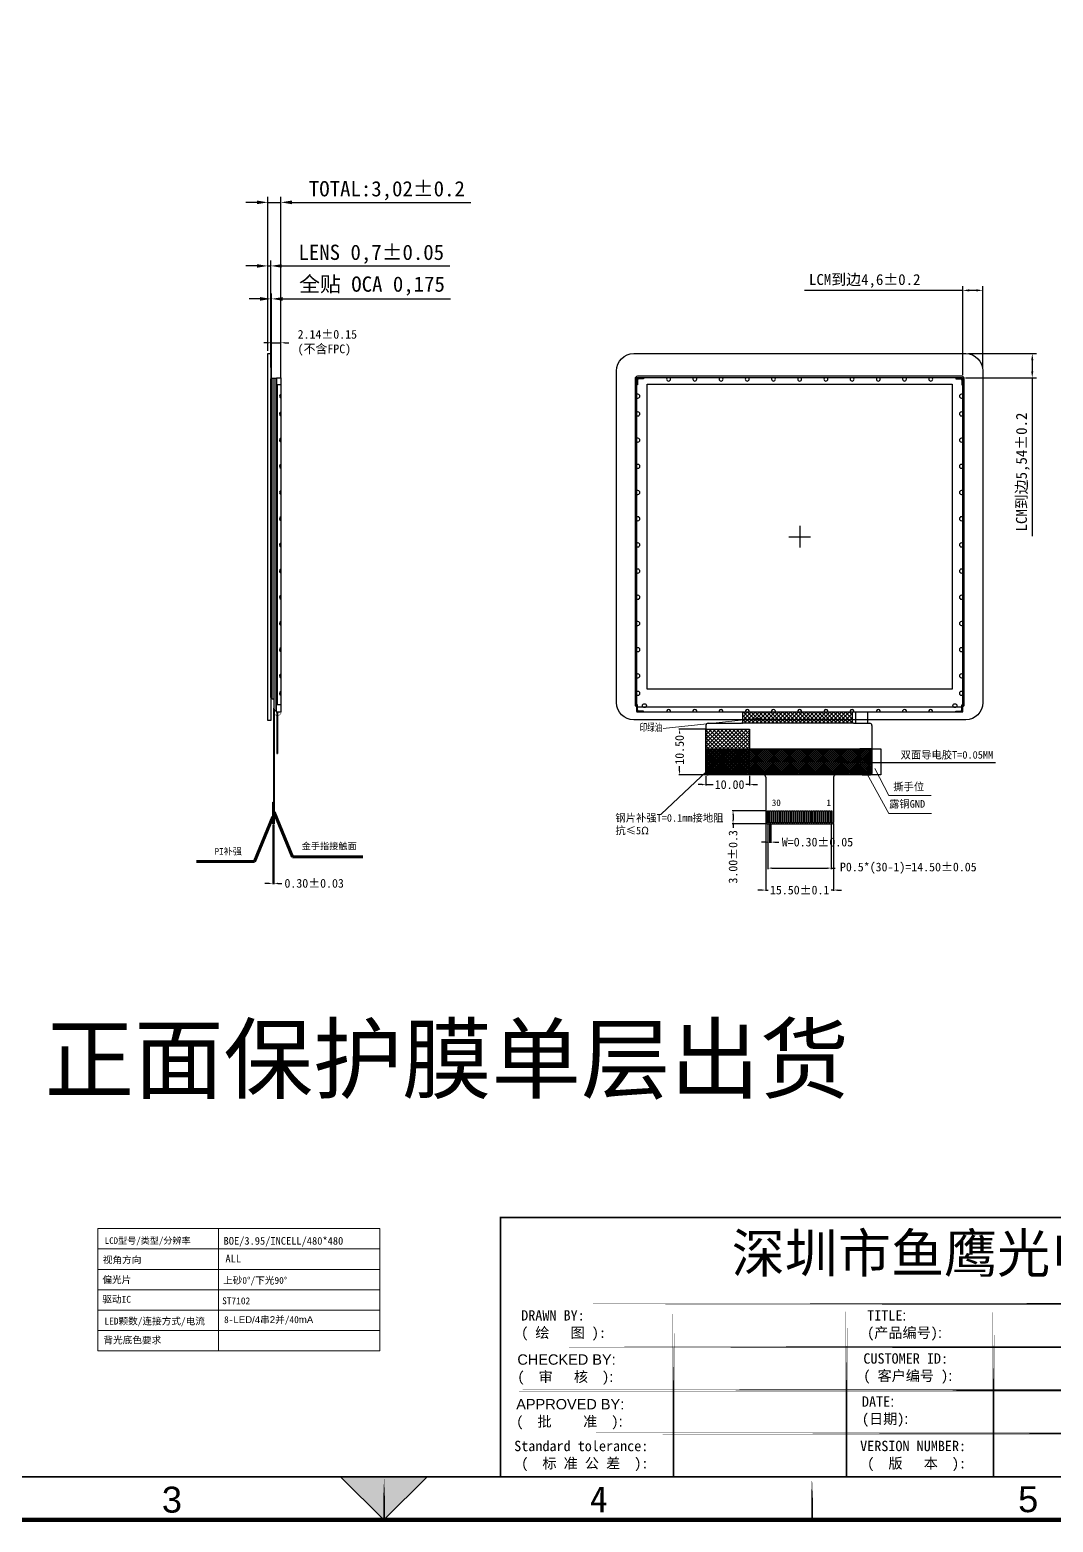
# Model space of a CAD drawing. Header units: millimetres. Extents: x 901 to 2027, y 451 to 1010.
# Drawn here: x 1651.5 to 1885.7, y 451.2 to 793 of the extents above; entities that cross this region are included whole.
import ezdxf
from ezdxf.enums import TextEntityAlignment as Align

# ---------------------------------------------------------------- set-up
doc = ezdxf.new("R2010")
doc.units = ezdxf.units.MM
doc.layers.get('Defpoints').update_dxf_attribs({"lineweight": 18})
for name, color, linetype in [('dim', 3, 'Continuous'), ('DIM（标注）', 3, 'Continuous'), ('FPC', 5, 'Continuous'), ('LENS', 3, 'Continuous'), ('OCA', 6, 'Continuous'), ('sensor外形', 7, 'Continuous'), ('图框及文字', 7, 'Continuous'), ('鑫视界图框', 3, 'Continuous')]:
    doc.layers.add(name, color=color, linetype=linetype)
doc.styles.add('Arial', font='arial.ttf', dxfattribs={"height": 3})
doc.styles.get("Standard").update_dxf_attribs({"font": 'txt', "bigfont": 'gbcbig.shx'})
doc.styles.add('宋', font='', dxfattribs={"height": 2})
doc.styles.add('宋体', font='')
doc.styles.add('样式 2', font='times.ttf')
doc.styles.add('样式 4', font='')
doc.styles.add('黑体', font='simhei.ttf')
doc.styles.get('宋').set_extended_font_data('SimSun')
doc.styles.get('宋体').set_extended_font_data('宋体')
doc.styles.get('样式 4').set_extended_font_data('SimSun')
doc.dimstyles.new('HJ', dxfattribs={"dimtxt": 3.5, "dimasz": 2.5, "dimexe": 1.25, "dimexo": 0.625, "dimtad": 1, "dimtxsty": '黑体', "dimcen": 2.5, "dimclrd": 4, "dimclre": 4, "dimclrt": 4, "dimadec": 0, "dimazin": 0, "dimtfac": 1, "dimtmove": 0, "dimatfit": 3, "dimfxl": 1, "dimarcsym": 0})
doc.dimstyles.new('ISO-25$0', dxfattribs={"dimtxt": 3.5, "dimasz": 0.9, "dimexe": 0.2, "dimexo": 0.2, "dimgap": 0.4, "dimtad": 0, "dimzin": 0, "dimdsep": 46, "dimtxsty": '样式 2', "dimcen": 2.5, "dimclrd": 3, "dimclre": 3, "dimclrt": 7, "dimadec": 0, "dimazin": 0, "dimtp": 1.2, "dimtm": 1.2, "dimtfac": 1, "dimtmove": 0, "dimatfit": 3, "dimfxl": 1, "dimtolj": 1, "dimarcsym": 0})
doc.dimstyles.new('ISO-25$7', dxfattribs={"dimscale": 0.5, "dimtxt": 2.5, "dimasz": 2, "dimexe": 0.65, "dimexo": 0, "dimtad": 0, "dimdec": 3, "dimdsep": 46, "dimtxsty": 'Standard', "dimcen": 1.6, "dimclre": 73, "dimazin": 0, "dimtfac": 1, "dimtdec": 3, "dimtofl": 0, "dimtmove": 0, "dimatfit": 0, "dimfxl": 1, "dimtolj": 1, "dimlwd": 9, "dimlwe": 9, "dimarcsym": 0})
doc.dimstyles.new('XSJ', dxfattribs={"dimtxt": 1.5, "dimasz": 1.5, "dimexe": 1, "dimexo": 0.625, "dimgap": 0.5, "dimtad": 1, "dimtxsty": '黑体', "dimcen": 1.5, "dimclrd": 4, "dimclre": 4, "dimclrt": 4, "dimadec": 0, "dimazin": 0, "dimtfac": 1, "dimtmove": 0, "dimatfit": 3, "dimfxl": 1, "dimarcsym": 0})

# ---------------------------------------------------------------- blocks, each defined once
blk = doc.blocks.new('*D21')
at = {"layer": 'Defpoints', "color": 0}
for p in [(1708.97, 721.34), (1706.83, 713.01), (1708.97, 713.01)]:
    blk.add_point(p, dxfattribs=at)
at = {"layer": 'dim', "color": 3, "lineweight": -2}
for p, q in [((1705.93, 721.34), (1705.03, 721.34)), ((1706.83, 713.21), (1706.83, 721.54)), ((1706.83, 721.34), (1708.97, 721.34)), ((1708.97, 713.21), (1708.97, 721.54)), ((1709.87, 721.34), (1710.8, 721.34))]:
    blk.add_line(p, q, dxfattribs=at)
at = {"layer": 'dim', "color": 3}
for points in [[(1705.93, 721.49), (1705.93, 721.19), (1706.83, 721.34)], [(1709.87, 721.49), (1709.87, 721.19), (1708.97, 721.34)]]:
    blk.add_solid(points, dxfattribs=at)
at = {"layer": 'dim', "color": 7, "insert": (1718.91, 721.34), "char_height": 2, "attachment_point": 5, "style": '宋'}
blk.add_mtext('\\A1; 2.14%%P0.15\\P{\\fSimSun|b0|i0|c134|p2;(不含}FPC)', dxfattribs=at)
blk = doc.blocks.new('*D22')
at = {"layer": 'Defpoints', "color": 0}
for p in [(1707.08, 611.15), (1707.38, 611.15), (1707.38, 597.51)]:
    blk.add_point(p, dxfattribs=at)
at = {"layer": 'dim', "color": 3, "lineweight": -2}
for p, q in [((1707.08, 610.95), (1707.08, 597.31)), ((1707.38, 610.95), (1707.38, 597.31)), ((1706.18, 597.51), (1705.28, 597.51)), ((1707.08, 597.51), (1707.38, 597.51)), ((1708.28, 597.51), (1709.18, 597.51))]:
    blk.add_line(p, q, dxfattribs=at)
at = {"layer": 'dim', "color": 3}
for points in [[(1706.18, 597.66), (1706.18, 597.36), (1707.08, 597.51)], [(1708.28, 597.66), (1708.28, 597.36), (1707.38, 597.51)]]:
    blk.add_solid(points, dxfattribs=at)
at = {"layer": 'dim', "color": 7, "insert": (1716.58, 597.51), "char_height": 2, "attachment_point": 5, "style": '宋'}
blk.add_mtext('\\A1;0.30%%P0.03', dxfattribs=at)
blk = doc.blocks.new('A$C51943746')
for p, q in [((1.76, 76.84), (0.16, 76.84)), ((0.16, 76.84), (0.16, 75.24)), ((0.36, 75.24), (0.16, 75.24)), ((0.16, 75.24), (0.16, 1.9)), ((0.36, 76.34), (0.36, 75.24)), ((1.76, 76.64), (0.66, 76.64)), ((73.22, 76.84), (1.76, 76.84)), ((1.76, 76.84), (1.76, 76.64)), ((73.22, 76.84), (74.82, 76.84)), ((73.22, 76.84), (73.22, 76.64)), ((73.22, 76.64), (74.32, 76.64)), ((74.62, 76.34), (74.62, 75.24)), ((74.62, 75.24), (74.82, 75.24)), ((74.82, 76.84), (74.82, 75.24)), ((74.82, 75.24), (74.82, 1.9)), ((0.36, 1.9), (0.16, 1.9)), ((0.36, 0.8), (0.36, 1.9)), ((1.76, 0.5), (0.66, 0.5)), ((1.76, 0.3), (1.76, 0.5)), ((1.76, 0.3), (73.22, 0.3)), ((73.22, 0.5), (74.32, 0.5)), ((73.22, 0.3), (73.22, 0.5)), ((73.22, 0.3), (74.82, 0.3)), ((74.62, 1.9), (74.82, 1.9)), ((74.62, 0.8), (74.62, 1.9)), ((74.82, 0.3), (74.82, 1.9))]:
    blk.add_line(p, q)
blk.add_lwpolyline([(74.62, 0.3, 0.414214), (74.82, 0.5), (74.82, 76.64, 0.414214), (74.62, 76.84), (0.36, 76.84, 0.414214), (0.16, 76.64), (0.16, 0.5, 0.414214), (0.36, 0.3)], format="xyb", close=True)
for centre in [(1.96, 1.75), (73.02, 1.75)]:
    blk.add_circle(centre, 0.45)
for centre, radius, start, end in [((0.66, 76.34), 0.3, 90, 180), ((7.49, 76.55), 0.45, 139.876, 40.124), ((13.49, 76.55), 0.45, 139.876, 40.124), ((19.49, 76.55), 0.45, 139.876, 40.124), ((25.49, 76.55), 0.45, 139.876, 40.124), ((31.49, 76.55), 0.45, 139.876, 40.124), ((37.49, 76.55), 0.45, 139.876, 40.124), ((43.49, 76.55), 0.45, 139.876, 40.124), ((49.49, 76.55), 0.45, 139.876, 40.124), ((55.49, 76.55), 0.45, 139.876, 40.124), ((61.49, 76.55), 0.45, 139.876, 40.124), ((67.49, 76.55), 0.45, 139.876, 40.124), ((74.32, 76.34), 0.3, 0, 90), ((0.45, 72.64), 0.45, 229.876, 130.124), ((74.53, 72.64), 0.45, 49.876, 310.124), ((0.45, 68.57), 0.45, 229.876, 130.124), ((74.53, 68.57), 0.45, 49.876, 310.124), ((0.45, 62.57), 0.45, 229.876, 130.124), ((74.53, 62.57), 0.45, 49.876, 310.124), ((0.45, 56.57), 0.45, 229.876, 130.124), ((74.53, 56.57), 0.45, 49.876, 310.124), ((0.45, 50.57), 0.45, 229.876, 130.124), ((74.53, 50.57), 0.45, 49.876, 310.124), ((0.45, 44.57), 0.45, 229.876, 130.124), ((74.53, 44.57), 0.45, 49.876, 310.124), ((0.45, 38.57), 0.45, 229.876, 130.124), ((74.53, 38.57), 0.45, 49.876, 310.124), ((0.45, 32.57), 0.45, 229.876, 130.124), ((74.53, 32.57), 0.45, 49.876, 310.124), ((0.45, 26.57), 0.45, 229.876, 130.124), ((74.53, 26.57), 0.45, 49.876, 310.124), ((0.45, 20.57), 0.45, 229.876, 130.124), ((74.53, 20.57), 0.45, 49.876, 310.124), ((0.45, 14.57), 0.45, 229.876, 130.124), ((74.53, 14.57), 0.45, 49.876, 310.124), ((0.45, 8.57), 0.45, 229.876, 130.124), ((74.53, 8.57), 0.45, 49.876, 310.124), ((0.45, 4.57), 0.45, 229.876, 130.124), ((74.53, 4.57), 0.45, 49.876, 310.124), ((0.66, 0.8), 0.3, 180, 270), ((7.49, 0.45), 0.45, 340.5288, 199.4712), ((13.49, 0.45), 0.45, 340.5288, 199.4712), ((19.49, 0.45), 0.45, 340.5288, 199.4712), ((25.49, 0.45), 0.45, 340.5288, 199.4712), ((31.49, 0.45), 0.45, 340.5288, 199.4712), ((37.49, 0.45), 0.45, 340.5288, 199.4712), ((43.49, 0.45), 0.45, 340.5288, 199.4712), ((49.49, 0.45), 0.45, 340.5288, 199.4712), ((55.49, 0.45), 0.45, 340.5288, 199.4712), ((61.49, 0.45), 0.45, 340.5288, 199.4712), ((67.49, 0.45), 0.45, 340.5288, 199.4712), ((74.32, 0.8), 0.3, 270, 0)]:
    blk.add_arc(centre, radius, start, end)
blk = doc.blocks.new('A$C11BD6558')
at = {"color": 0}
for p, q in [((-42.39, 0), (-41.35, 0)), ((-42.39, 0), (-42.39, -73.83)), ((-41.35, 0), (-41.35, -1.6)), ((-42.39, -73.83), (-42.47, -74.63)), ((-42.47, -74.63), (-42.47, -76.54)), ((-41.35, -74.94), (-41.35, -76.54)), ((-42.47, -76.54), (-41.35, -76.54))]:
    blk.add_line(p, q, dxfattribs=at)
at = {"color": 152}
for p, q in [((-42.24, -1.6), (-42.24, -74.94)), ((-41.35, -1.6), (-42.24, -1.6)), ((-41.35, -1.6), (-41.35, -74.94)), ((-41.35, -74.94), (-42.24, -74.94))]:
    blk.add_line(p, q, dxfattribs=at)
at = {"color": 32}
for p, q in [((-42.27, -76.54), (-42.27, -86.05)), ((-42.15, -76.54), (-42.15, -86.05)), ((-42.27, -86.05), (-42.15, -86.05))]:
    blk.add_line(p, q, dxfattribs=at)
at = {"color": 0}
for centre in [(-41.21, -4.2), (-41.21, -8.27), (-41.21, -14.27), (-41.21, -20.27), (-41.21, -26.27), (-41.21, -32.27), (-41.21, -38.27), (-41.21, -44.27), (-41.21, -50.27), (-41.21, -56.27), (-41.21, -62.27), (-41.21, -68.27), (-41.21, -72.27)]:
    blk.add_arc(centre, 0.45, 108.1262, 251.8738, dxfattribs=at)
at = {"layer": 'DIM（标注）', "color": 4}
blk.add_line((-42.39, -0.25), (-42.39, -72.88), dxfattribs=at)
blk = doc.blocks.new('*D45')
at = {"color": 4, "lineweight": -2}
for p, q in [((1703.46, 738.94), (1700.96, 738.94)), ((1705.96, 719.47), (1705.96, 740.19)), ((1705.96, 738.94), (1706.66, 738.94)), ((1706.66, 719.47), (1706.66, 740.19)), ((1709.16, 738.94), (1747.63, 738.94))]:
    blk.add_line(p, q, dxfattribs=at)
at = {"color": 4}
for points in [[(1703.46, 739.35), (1703.46, 738.52), (1705.96, 738.94)], [(1709.16, 739.35), (1709.16, 738.52), (1706.66, 738.94)]]:
    blk.add_solid(points, dxfattribs=at)
at = {"layer": 'Defpoints', "color": 0}
for p in [(1705.96, 738.94), (1705.96, 718.85), (1706.66, 718.85)]:
    blk.add_point(p, dxfattribs=at)
at = {"color": 4, "insert": (1729.65, 741.61), "char_height": 3.5, "attachment_point": 5, "style": '黑体'}
blk.add_mtext('LENS 0,7%%P0.05', dxfattribs=at)
blk = doc.blocks.new('*D46')
at = {"color": 4, "lineweight": -2}
for p, q in [((1706.66, 715.65), (1706.66, 732.64)), ((1706.83, 713.7), (1706.83, 732.64)), ((1704.16, 731.39), (1701.66, 731.39)), ((1706.66, 731.39), (1706.83, 731.39)), ((1709.33, 731.39), (1747.81, 731.39))]:
    blk.add_line(p, q, dxfattribs=at)
at = {"color": 4}
for points in [[(1704.16, 731.81), (1704.16, 730.97), (1706.66, 731.39)], [(1709.33, 731.81), (1709.33, 730.97), (1706.83, 731.39)]]:
    blk.add_solid(points, dxfattribs=at)
at = {"layer": 'Defpoints', "color": 0}
for p in [(1706.66, 731.39), (1706.66, 715.03), (1706.83, 713.07)]:
    blk.add_point(p, dxfattribs=at)
at = {"color": 4, "insert": (1729.82, 734.33), "char_height": 3.5, "attachment_point": 5, "style": '黑体'}
blk.add_mtext('{\\fSimHei|b0|i0|c134|p49;全贴 OCA 0,175}', dxfattribs=at)
blk = doc.blocks.new('*D47')
at = {"color": 4, "lineweight": -2}
for p, q in [((1703.46, 753.5), (1700.96, 753.5)), ((1705.96, 719.47), (1705.96, 754.75)), ((1705.96, 753.5), (1708.97, 753.5)), ((1708.97, 713.93), (1708.97, 754.75)), ((1711.47, 753.5), (1752.47, 753.5))]:
    blk.add_line(p, q, dxfattribs=at)
at = {"color": 4}
for points in [[(1703.46, 753.92), (1703.46, 753.08), (1705.96, 753.5)], [(1711.47, 753.92), (1711.47, 753.08), (1708.97, 753.5)]]:
    blk.add_solid(points, dxfattribs=at)
at = {"layer": 'Defpoints', "color": 0}
for p in [(1708.97, 753.5), (1705.96, 718.85), (1708.97, 713.31)]:
    blk.add_point(p, dxfattribs=at)
at = {"color": 4, "insert": (1733.22, 756.17), "char_height": 3.5, "attachment_point": 5, "style": '黑体'}
blk.add_mtext('TOTAL:3,02%%P0.2', dxfattribs=at)
blk = doc.blocks.new('*D48')
at = {"color": 4, "lineweight": -2}
for p, q in [((1865.05, 733.34), (1828.83, 733.34)), ((1865.05, 713.93), (1865.05, 734.34)), ((1868.15, 733.34), (1866.55, 733.34)), ((1869.65, 715.55), (1869.65, 734.34))]:
    blk.add_line(p, q, dxfattribs=at)
at = {"color": 4}
for points in [[(1866.55, 733.59), (1866.55, 733.09), (1865.05, 733.34)], [(1868.15, 733.59), (1868.15, 733.09), (1869.65, 733.34)]]:
    blk.add_solid(points, dxfattribs=at)
at = {"layer": 'Defpoints', "color": 0}
for p in [(1865.05, 733.34), (1869.65, 714.92), (1865.05, 713.31)]:
    blk.add_point(p, dxfattribs=at)
at = {"color": 4, "insert": (1842.62, 735.5), "char_height": 1.5, "attachment_point": 5, "style": '黑体'}
blk.add_mtext('{\\fSimHei|b0|i0|c134|p49;\\H1.667x;LCM到边4,6%%P0.2}', dxfattribs=at)
blk = doc.blocks.new('*D49')
at = {"color": 4, "lineweight": -2}
for p, q in [((1866.35, 718.85), (1881.97, 718.85)), ((1880.97, 717.35), (1880.97, 714.81)), ((1865.68, 713.31), (1881.97, 713.31)), ((1880.97, 713.31), (1880.97, 677.03))]:
    blk.add_line(p, q, dxfattribs=at)
at = {"color": 4}
for points in [[(1880.72, 717.35), (1881.22, 717.35), (1880.97, 718.85)], [(1880.72, 714.81), (1881.22, 714.81), (1880.97, 713.31)]]:
    blk.add_solid(points, dxfattribs=at)
at = {"layer": 'Defpoints', "color": 0}
for p in [(1865.72, 718.85), (1865.05, 713.31), (1880.97, 713.31)]:
    blk.add_point(p, dxfattribs=at)
at = {"color": 4, "insert": (1878.81, 691.73), "char_height": 1.5, "attachment_point": 5, "rotation": 90, "style": '黑体'}
blk.add_mtext('{\\fSimHei|b0|i0|c134|p49;\\H1.667x;LCM到边5,54%%P0.2}', dxfattribs=at)
blk = doc.blocks.new('*D73')
at = {"layer": 'Defpoints', "color": 0}
for p in [(1806.55, 632.86), (1800.23, 622.36), (1806.27, 622.36)]:
    blk.add_point(p, dxfattribs=at)
at = {"layer": 'dim', "color": 3, "lineweight": -2}
for p, q in [((1806.35, 632.86), (1800.03, 632.86)), ((1800.23, 631.96), (1800.23, 631.83)), ((1806.07, 622.36), (1800.03, 622.36)), ((1800.23, 623.26), (1800.23, 624.35))]:
    blk.add_line(p, q, dxfattribs=at)
at = {"layer": 'dim', "color": 3}
for points in [[(1800.08, 631.96), (1800.38, 631.96), (1800.23, 632.86)], [(1800.08, 623.26), (1800.38, 623.26), (1800.23, 622.36)]]:
    blk.add_solid(points, dxfattribs=at)
at = {"layer": 'dim', "color": 7, "insert": (1800.23, 628.09), "char_height": 2, "attachment_point": 5, "rotation": 90, "style": '宋'}
blk.add_mtext('\\A1;10.50', dxfattribs=at)
blk = doc.blocks.new('*D77')
at = {"layer": 'Defpoints', "color": 0}
for p in [(1806.27, 622.36), (1816.27, 622.36), (1816.27, 620.13)]:
    blk.add_point(p, dxfattribs=at)
at = {"layer": 'dim', "color": 3, "lineweight": -2}
for p, q in [((1806.27, 622.16), (1806.27, 619.93)), ((1816.27, 622.16), (1816.27, 619.93)), ((1805.37, 620.13), (1804.47, 620.13)), ((1806.27, 620.13), (1807.94, 620.13)), ((1816.27, 620.13), (1815.42, 620.13)), ((1817.17, 620.13), (1818.07, 620.13))]:
    blk.add_line(p, q, dxfattribs=at)
at = {"layer": 'dim', "color": 3}
for points in [[(1805.37, 620.28), (1805.37, 619.98), (1806.27, 620.13)], [(1817.17, 620.28), (1817.17, 619.98), (1816.27, 620.13)]]:
    blk.add_solid(points, dxfattribs=at)
at = {"layer": 'dim', "color": 7, "insert": (1811.68, 620.13), "char_height": 2, "attachment_point": 5, "style": '宋'}
blk.add_mtext('\\A1;10.00', dxfattribs=at)
blk = doc.blocks.new('*D74')
at = {"layer": 'Defpoints', "color": 0}
for p in [(1820.82, 611.35), (1821.12, 611.35), (1821.12, 606.96)]:
    blk.add_point(p, dxfattribs=at)
at = {"layer": 'dim', "color": 3, "lineweight": -2}
for p, q in [((1820.82, 611.15), (1820.82, 606.76)), ((1821.12, 611.15), (1821.12, 606.76)), ((1819.92, 606.96), (1819.02, 606.96)), ((1820.82, 606.96), (1821.12, 606.96)), ((1822.02, 606.96), (1822.92, 606.96))]:
    blk.add_line(p, q, dxfattribs=at)
at = {"layer": 'dim', "color": 3}
for points in [[(1819.92, 607.11), (1819.92, 606.81), (1820.82, 606.96)], [(1822.02, 607.11), (1822.02, 606.81), (1821.12, 606.96)]]:
    blk.add_solid(points, dxfattribs=at)
at = {"layer": 'dim', "color": 7, "insert": (1831.8, 606.96), "char_height": 2, "attachment_point": 5, "style": '宋'}
blk.add_mtext('\\A1;W=0.30%%P0.05', dxfattribs=at)
blk = doc.blocks.new('*D75')
at = {"layer": 'Defpoints', "color": 0}
for p in [(1820.47, 611.35), (1834.97, 611.35), (1834.97, 601)]:
    blk.add_point(p, dxfattribs=at)
at = {"layer": 'dim', "color": 3, "lineweight": -2}
for p, q in [((1820.47, 611.15), (1820.47, 600.8)), ((1834.97, 611.15), (1834.97, 600.8)), ((1821.37, 601), (1834.07, 601)), ((1834.97, 601), (1835.87, 601))]:
    blk.add_line(p, q, dxfattribs=at)
at = {"layer": 'dim', "color": 3}
for points in [[(1821.37, 601.15), (1821.37, 600.85), (1820.47, 601)], [(1834.07, 601.15), (1834.07, 600.85), (1834.97, 601)]]:
    blk.add_solid(points, dxfattribs=at)
at = {"layer": 'dim', "color": 7, "insert": (1852.59, 601), "char_height": 2, "attachment_point": 5, "style": '宋'}
blk.add_mtext('\\A1;P0.5*(30-1)=14.50%%P0.05', dxfattribs=at)
blk = doc.blocks.new('*D78')
at = {"layer": 'Defpoints', "color": 0}
for p in [(1819.97, 611.45), (1835.47, 611.45), (1835.47, 595.97)]:
    blk.add_point(p, dxfattribs=at)
at = {"layer": 'dim', "color": 3, "lineweight": -2}
for p, q in [((1819.97, 611.25), (1819.97, 595.77)), ((1835.47, 611.25), (1835.47, 595.77)), ((1819.07, 595.97), (1818.17, 595.97)), ((1819.97, 595.97), (1820.48, 595.97)), ((1835.47, 595.97), (1834.96, 595.97)), ((1836.37, 595.97), (1837.27, 595.97))]:
    blk.add_line(p, q, dxfattribs=at)
at = {"layer": 'dim', "color": 3}
for points in [[(1819.07, 596.12), (1819.07, 595.82), (1819.97, 595.97)], [(1836.37, 596.12), (1836.37, 595.82), (1835.47, 595.97)]]:
    blk.add_solid(points, dxfattribs=at)
at = {"layer": 'dim', "color": 7, "insert": (1827.72, 595.97), "char_height": 2, "attachment_point": 5, "style": '宋'}
blk.add_mtext('\\A1;15.50%%P0.1', dxfattribs=at)
blk = doc.blocks.new('*D76')
at = {"layer": 'Defpoints', "color": 0}
for p in [(1820.32, 614.15), (1812.47, 611.15), (1820.27, 611.15)]:
    blk.add_point(p, dxfattribs=at)
at = {"layer": 'dim', "color": 3, "lineweight": -2}
for p, q in [((1820.12, 614.15), (1812.27, 614.15)), ((1812.47, 613.25), (1812.47, 612.05)), ((1820.07, 611.15), (1812.27, 611.15)), ((1812.47, 611.15), (1812.47, 610.25))]:
    blk.add_line(p, q, dxfattribs=at)
at = {"layer": 'dim', "color": 3}
for points in [[(1812.32, 613.25), (1812.62, 613.25), (1812.47, 614.15)], [(1812.32, 612.05), (1812.62, 612.05), (1812.47, 611.15)]]:
    blk.add_solid(points, dxfattribs=at)
at = {"layer": 'dim', "color": 7, "insert": (1812.47, 603.59), "char_height": 2, "attachment_point": 5, "rotation": 90, "style": '宋'}
blk.add_mtext('\\A1;3.00%%P0.3 ', dxfattribs=at)

msp = doc.modelspace()

# ---------------------------------------------------------------- hatches: boundary and pattern name
h = msp.add_hatch()
h.set_pattern_fill('ANSI37', color=3, scale=0.2, style=0)
h.set_pattern_definition([(45, (79.86124, 3.5972), (-0.4490128, 0.4490128), []), (135, (79.86124, 3.5972), (-0.4490128, -0.4490128), [])])
h.paths.add_polyline_path([(1839.7197, 636.7693), (1814.7236, 636.7693), (1814.7236, 634.4693, -0.41421356), (1814.4236, 634.1693), (1840.0197, 634.1693, -0.41421356), (1839.7197, 634.4693)])
h = msp.add_hatch()
h.set_pattern_fill('ANSI37', scale=0.2)
h.set_pattern_definition([(45, (-296.3488, 63.6169), (-0.4490128, 0.4490128), []), (135, (-296.3488, 63.6169), (-0.4490128, -0.4490128), [])])
h.paths.add_polyline_path([(1806.2736, 632.8643), (1806.2736, 622.3643), (1816.2736, 622.3643), (1816.2736, 632.8643)])
h = msp.add_hatch(color=2)
h.dxf.hatch_style = 1
h.paths.add_polyline_path([(1841.5236, 628.3535), (1844.2697, 628.3508), (1844.2697, 622.8643, -0.41421356), (1843.7697, 622.3643), (1841.5236, 622.3643)])
msp.add_hatch(color=3).paths.add_polyline_path([(1722.6303, 461.5885), (1732.5303, 451.6885), (1742.4303, 461.5885)])
at = {"layer": 'DIM（标注）'}
h = msp.add_hatch(dxfattribs=at)
h.set_pattern_fill('ANSI37', color=252, scale=0.1, style=0)
h.set_pattern_definition([(45, (-282.68182, 63.6169), (-0.224506403, 0.224506403), []), (135, (-282.68182, 63.6169), (-0.224506403, -0.224506403), [])])
edge = h.paths.add_edge_path()
edge.add_line((1806.2736, 628.3535), (1844.2697, 628.3535))
edge.add_line((1844.2697, 628.3535), (1844.2697, 622.8643))
edge.add_arc((1843.7697, 622.8643), 0.5, 270, 360, ccw=False)
edge.add_line((1843.7697, 622.3643), (1806.7736, 622.3643))
edge.add_arc((1806.7736, 622.8643), 0.5, 180, 270, ccw=False)
edge.add_line((1806.2736, 622.8643), (1806.2736, 628.3535))

# ---------------------------------------------------------------- linework, layer by layer
at = {"color": 0}
for p, q in [((1707.9346, 713.3092), (1708.9746, 713.3092)), ((1707.9346, 713.3092), (1707.9346, 639.4792)), ((1708.9746, 713.3092), (1708.9746, 636.7692)), ((1707.9346, 639.4792), (1707.8546, 638.6792)), ((1707.8546, 638.6792), (1707.8546, 636.7692)), ((1707.8546, 638.6792), (1707.8546, 636.7692)), ((1707.8546, 636.7692), (1708.9746, 636.7692))]:
    msp.add_line(p, q, dxfattribs=at)
for p, q in [((1863.4519, 713.3092), (1791.9919, 713.3092)), ((1865.0519, 711.7092), (1865.0519, 638.3692))]:
    msp.add_line(p, q)
at = {"color": 32}
for p, q in [((1707.2646, 637.6332), (1707.2646, 611.1492)), ((1707.2646, 637.6332), (1707.3846, 637.6332)), ((1707.3846, 637.3961), (1707.3846, 611.1492)), ((1707.0846, 611.1492), (1707.0846, 616.1492)), ((1707.0846, 616.1492), (1707.2646, 616.1492)), ((1707.3846, 611.1492), (1707.0846, 611.1492)), ((1707.2646, 611.1492), (1707.3846, 611.1492))]:
    msp.add_line(p, q, dxfattribs=at)
at = {"color": 30}
for p, q in [((1814.7236, 634.4693), (1814.7236, 636.7693)), ((1839.7197, 636.7693), (1839.7197, 634.4693)), ((1806.2736, 633.6693), (1806.2736, 622.3643)), ((1806.7736, 634.1693), (1814.4236, 634.1693)), ((1840.0197, 634.1693), (1843.7697, 634.1693)), ((1844.2697, 633.6693), (1844.2697, 622.8643)), ((1819.4697, 622.3643), (1806.2736, 622.3643)), ((1816.9696, 622.3643), (1815.2236, 622.3643)), ((1816.9696, 622.3643), (1815.2236, 622.3643)), ((1819.4696, 622.3643), (1815.2236, 622.3643)), ((1843.7697, 622.3643), (1835.9696, 622.3643)), ((1842.0236, 622.3643), (1843.7697, 622.3643)), ((1842.0236, 622.3643), (1843.7697, 622.3643)), ((1819.9696, 621.8643), (1819.9696, 611.4493)), ((1835.4696, 621.8643), (1835.4696, 611.4493)), ((1820.2696, 611.1493), (1835.1696, 611.1493))]:
    msp.add_line(p, q, dxfattribs=at)
at = {"color": 1}
for p, q in [((1840.5197, 636.7693), (1840.5197, 634.1693)), ((1843.2697, 636.7693), (1843.2697, 634.1693))]:
    msp.add_line(p, q, dxfattribs=at)
at = {"color": 3}
msp.add_line((1840.0197, 634.1693), (1814.4236, 634.1693), dxfattribs=at)
at = {"color": 2}
for p, q in [((1844.2697, 628.3535), (1841.5236, 628.3562)), ((1844.2697, 628.3535), (1841.5236, 628.3562)), ((1841.5236, 628.3535), (1841.5236, 622.3643)), ((1841.5236, 628.3535), (1841.5236, 622.3643)), ((1844.2697, 628.3508), (1844.2697, 622.8643)), ((1844.2697, 628.3508), (1844.2697, 622.8643)), ((1819.4696, 622.3643), (1815.2236, 622.3643))]:
    msp.add_line(p, q, dxfattribs=at)
at = {"color": 4, "linetype": 'Continuous', "lineweight": 0}
for p, q in [((1731.6188, 518.4319), (1667.0858, 518.4317)), ((1667.0858, 495.0804), (1667.0858, 518.4318)), ((1694.7094, 495.0804), (1694.7093, 518.4318)), ((1731.6188, 513.7615), (1667.0858, 513.7615)), ((1731.6188, 509.0912), (1667.0858, 509.0912)), ((1731.6188, 504.421), (1667.0858, 504.421)), ((1731.6188, 499.7507), (1667.0858, 499.7507)), ((1667.0858, 490.4101), (1667.0858, 490.4102)), ((1731.6188, 490.4102), (1667.0858, 490.4102))]:
    msp.add_line(p, q, dxfattribs=at)
at = {"color": 4, "lineweight": 0}
for p, q in [((1731.6188, 518.4319), (1731.6188, 490.4102)), ((1667.0858, 495.0804), (1731.6189, 495.0804)), ((1667.0858, 495.0804), (1667.0858, 490.4102)), ((1694.7094, 495.0804), (1694.7094, 490.4102))]:
    msp.add_line(p, q, dxfattribs=at)
msp.add_lwpolyline([(1864.8539, 636.7692, 0.41421356), (1865.0539, 636.9692), (1865.0539, 713.1092, 0.41421356), (1864.8539, 713.3092), (1790.5939, 713.3092, 0.41421356), (1790.3939, 713.1092), (1790.3939, 636.9692, 0.41421356), (1790.5939, 636.7692)], format="xyb", close=True)
at = {"color": 7}
msp.add_lwpolyline([(1707.3246, 637.6332, 0.1, 0.1, 0), (1707.3246, 636.7692, 0.1, 0.1, 0.94640083), (1709.0346, 636.7692, 0.1, 0.1, 0), (1709.0346, 659.7934, 0, 0, 0)], format="xyseb", dxfattribs=at)
at = {"color": 32}
msp.add_lwpolyline([(1708.0546, 636.7692), (1708.0546, 627.2555), (1708.1746, 627.2555), (1708.1746, 636.7692)], dxfattribs=at)
at = {"color": 7}
msp.add_lwpolyline([(1806.2736, 632.8643), (1816.2736, 632.8643), (1816.2736, 622.3643), (1806.2736, 622.3643)], close=True, dxfattribs=at)
at = {"color": 30}
for points in [[(1820.3196, 614.1493), (1820.6196, 614.1493), (1820.6196, 611.3493), (1820.3196, 611.3493)], [(1820.8196, 614.1493), (1821.1196, 614.1493), (1821.1196, 611.3493), (1820.8196, 611.3493)], [(1821.3196, 614.1493), (1821.6196, 614.1493), (1821.6196, 611.3493), (1821.3196, 611.3493)], [(1821.8196, 614.1493), (1822.1196, 614.1493), (1822.1196, 611.3493), (1821.8196, 611.3493)], [(1822.3196, 614.1493), (1822.6196, 614.1493), (1822.6196, 611.3493), (1822.3196, 611.3493)], [(1822.8196, 614.1493), (1823.1196, 614.1493), (1823.1196, 611.3493), (1822.8196, 611.3493)], [(1823.3196, 614.1493), (1823.6196, 614.1493), (1823.6196, 611.3493), (1823.3196, 611.3493)], [(1823.8196, 614.1493), (1824.1196, 614.1493), (1824.1196, 611.3493), (1823.8196, 611.3493)], [(1824.3196, 614.1493), (1824.6196, 614.1493), (1824.6196, 611.3493), (1824.3196, 611.3493)], [(1824.8196, 614.1493), (1825.1196, 614.1493), (1825.1196, 611.3493), (1824.8196, 611.3493)], [(1825.3196, 614.1493), (1825.6196, 614.1493), (1825.6196, 611.3493), (1825.3196, 611.3493)], [(1825.8196, 614.1493), (1826.1196, 614.1493), (1826.1196, 611.3493), (1825.8196, 611.3493)], [(1826.3196, 614.1493), (1826.6196, 614.1493), (1826.6196, 611.3493), (1826.3196, 611.3493)], [(1826.8196, 614.1493), (1827.1196, 614.1493), (1827.1196, 611.3493), (1826.8196, 611.3493)], [(1827.3196, 614.1493), (1827.6196, 614.1493), (1827.6196, 611.3493), (1827.3196, 611.3493)], [(1827.8196, 614.1493), (1828.1196, 614.1493), (1828.1196, 611.3493), (1827.8196, 611.3493)], [(1828.3196, 614.1493), (1828.6196, 614.1493), (1828.6196, 611.3493), (1828.3196, 611.3493)], [(1828.8196, 614.1493), (1829.1196, 614.1493), (1829.1196, 611.3493), (1828.8196, 611.3493)], [(1829.3196, 614.1493), (1829.6196, 614.1493), (1829.6196, 611.3493), (1829.3196, 611.3493)], [(1829.8196, 614.1493), (1830.1196, 614.1493), (1830.1196, 611.3493), (1829.8196, 611.3493)], [(1830.3196, 614.1493), (1830.6196, 614.1493), (1830.6196, 611.3493), (1830.3196, 611.3493)], [(1830.8196, 614.1493), (1831.1196, 614.1493), (1831.1196, 611.3493), (1830.8196, 611.3493)], [(1831.3196, 614.1493), (1831.6196, 614.1493), (1831.6196, 611.3493), (1831.3196, 611.3493)], [(1831.8196, 614.1493), (1832.1196, 614.1493), (1832.1196, 611.3493), (1831.8196, 611.3493)], [(1832.3196, 614.1493), (1832.6196, 614.1493), (1832.6196, 611.3493), (1832.3196, 611.3493)], [(1832.8196, 614.1493), (1833.1196, 614.1493), (1833.1196, 611.3493), (1832.8196, 611.3493)], [(1833.3196, 614.1493), (1833.6196, 614.1493), (1833.6196, 611.3493), (1833.3196, 611.3493)], [(1833.8196, 614.1493), (1834.1196, 614.1493), (1834.1196, 611.3493), (1833.8196, 611.3493)], [(1834.3196, 614.1493), (1834.6196, 614.1493), (1834.6196, 611.3493), (1834.3196, 611.3493)], [(1834.8196, 614.1493), (1835.1196, 614.1493), (1835.1196, 611.3493), (1834.8196, 611.3493)]]:
    msp.add_lwpolyline(points, close=True, dxfattribs=at)
at = {"color": 3}
msp.add_lwpolyline([(1722.6303, 461.5885), (1732.5303, 451.6885), (1742.4303, 461.5885)], close=True, dxfattribs=at)
at = {"color": 30}
for centre, radius, start, end in [((1806.7736, 633.6693), 0.5, 90, 180), ((1814.4236, 634.4693), 0.3, 270, 0), ((1840.0197, 634.4693), 0.3, 180, 270), ((1843.7697, 633.6693), 0.5, 0, 90), ((1806.7736, 622.8643), 0.5, 180, 270), ((1819.4696, 621.8643), 0.5, 0, 90), ((1835.9696, 621.8643), 0.5, 90, 180), ((1843.7697, 622.8643), 0.5, 270, 0), ((1843.7697, 622.8643), 0.5, 270, 0), ((1843.7697, 622.8643), 0.5, 270, 0), ((1820.2696, 611.4493), 0.3, 180, 270), ((1835.1696, 611.4493), 0.3, 270, 0)]:
    msp.add_arc(centre, radius, start, end, dxfattribs=at)
at = {"color": 2}
msp.add_arc((1843.7697, 622.8643), 0.5, 270, 0, dxfattribs=at)
msp.add_arc((1843.7697, 622.8643), 0.5, 270, 0, dxfattribs=at)
at = {"layer": 'dim', "color": 6}
for points in [[(1706.9846, 640.1332), (1706.8346, 640.1332), (1706.8346, 713.0092), (1706.9846, 713.0092)], [(1707.7846, 639.9832), (1707.9346, 639.9832), (1707.9346, 713.0092), (1707.7846, 713.0092)]]:
    msp.add_lwpolyline(points, dxfattribs=at)
at = {"layer": 'dim', "color": 4}
msp.add_lwpolyline([(1707.3846, 639.7332), (1706.9846, 639.7332), (1706.9846, 713.2092), (1707.7846, 713.2092), (1707.7846, 637.0332), (1707.3846, 637.0332), (1707.3846, 713.2092)], dxfattribs=at)
at = {"layer": 'DIM（标注）', "color": 4}
msp.add_line((1707.9346, 713.0592), (1707.9346, 640.4292), dxfattribs=at)
at = {"layer": 'DIM（标注）', "color": 252}
msp.add_lwpolyline([(1806.2736, 628.3535), (1844.2697, 628.3535), (1844.2697, 622.8643, -0.41421356), (1843.7697, 622.3643), (1806.7736, 622.3643, -0.41421356), (1806.2736, 622.8643), (1806.2736, 628.3535)], format="xyb", dxfattribs=at)
at = {"layer": 'FPC', "color": 4}
msp.add_lwpolyline([(1843.7697, 628.3508), (1846.2697, 628.3508), (1846.2697, 622.3643), (1843.7697, 622.3643)], close=True, dxfattribs=at)
at = {"layer": 'LENS', "linetype": 'Continuous'}
for p, q in [((1825.2219, 676.9212), (1830.2219, 676.9212)), ((1827.7219, 679.4212), (1827.7219, 674.4212))]:
    msp.add_line(p, q, dxfattribs=at)
at = {"layer": 'LENS'}
for points in [[(1706.6596, 634.8462), (1705.9596, 634.8462), (1705.9596, 718.8462), (1706.6596, 718.8462)], [(1792.7979, 711.8462), (1862.6479, 711.8462), (1862.6479, 641.9962), (1792.7979, 641.9962)]]:
    msp.add_lwpolyline(points, close=True, dxfattribs=at)
msp.add_lwpolyline([(1869.6479, 638.9212, -0.41421356), (1865.7229, 634.9962), (1789.7229, 634.9962, -0.41421356), (1785.7979, 638.9212), (1785.7979, 714.9212, -0.41421356), (1789.7229, 718.8462), (1865.7229, 718.8462, -0.41421356), (1869.6479, 714.9212)], format="xyb", close=True, dxfattribs=at)
at = {"layer": 'OCA', "color": 1, "linetype": 'Continuous'}
msp.add_lwpolyline([(1706.6596, 713.0737), (1706.8346, 713.0737), (1706.8346, 640.0532), (1706.6596, 640.0532)], close=True, dxfattribs=at)
at = {"layer": 'sensor外形', "color": 0}
msp.add_lwpolyline([(1865.4029, 638.4692), (1865.4029, 713.1092, 0.41421356), (1864.8529, 713.6592), (1790.5929, 713.6592, 0.41421356), (1790.0429, 713.1092), (1790.0429, 638.4692, 0.41421356), (1790.5929, 637.9192), (1864.8529, 637.9192, 0.41421356)], format="xyb", close=True, dxfattribs=at)
at = {"layer": '鑫视界图框', "color": 3}
for points, const_width in [([(2026.5603, 451.6885), (1438.5003, 451.6885), (1438.5003, 867.4885), (2026.5603, 867.4885)], 0.99), ([(2016.6603, 461.5885), (1448.4003, 461.5885), (1448.4003, 857.5885), (2016.6603, 857.5885)], 0.396), ([(1759.2603, 520.9885), (2016.6603, 520.9885), (2016.6603, 461.5885), (1759.2603, 461.5885)], 0.396), ([(1759.2603, 501.1885), (2016.6603, 501.1885), (2016.6603, 501.1885), (1759.2603, 501.1885)], 0.396), ([(1798.8603, 501.1885), (1798.8603, 501.1885), (1798.8616, 461.5885), (1798.8616, 461.5885)], 0.396), ([(1838.4603, 502.1785), (1838.4603, 502.1785), (1838.4616, 461.5885), (1838.4616, 461.5885)], 0.396), ([(1872.1203, 501.1885), (1872.1203, 501.1885), (1872.1216, 461.5885), (1872.1216, 461.5885)], 0.396), ([(1759.2603, 491.2885), (1951.3206, 491.2885), (1951.3206, 491.2885), (1759.2603, 491.2885)], 0.396), ([(1759.2603, 481.3885), (2016.6603, 481.3885), (2016.6603, 481.3885), (1759.2603, 481.3885)], 0.396), ([(1759.2603, 471.4885), (2016.6603, 471.4885), (2016.6603, 471.4885), (1759.2603, 471.4885)], 0.396), ([(1732.5785, 461.5781), (1732.5785, 461.5781), (1732.5785, 451.7771), (1732.5785, 451.7771)], 0.396), ([(1830.5885, 461.5781), (1830.5885, 461.5781), (1830.5885, 451.7771), (1830.5885, 451.7771)], 0.396)]:
    msp.add_lwpolyline(points, close=True, dxfattribs=dict(at, const_width=const_width))

# ---------------------------------------------------------------- block references
for name, p in [('A$C11BD6558', (1750.3234, 713.3092)), ('A$C51943746', (1790.2319, 636.4693))]:
    msp.add_blockref(name, p)

# ---------------------------------------------------------------- texts
at = {"color": 0, "linetype": 'Continuous', "lineweight": 0, "style": '宋体'}
for s, height, rotation, p in [('LCD型号/类型/分辨率', 1.488627, 359.99988, (1678.4709, 514.9443)), ('视角方向', 1.57527, 359.99988, (1672.6171, 510.486)), ('偏光片', 1.57527, 0.000124, (1671.403, 505.9387)), ('驱动IC', 1.57527, 0.000124, (1671.3595, 501.4533)), ('LED颗数/连接方式/电流', 1.575266, 0.000124, (1680.066, 496.4492)), ('背光底色要求', 1.57527, 0.000124, (1674.9494, 492.1131))]:
    msp.add_text(s, height=height, rotation=rotation, dxfattribs=at).set_placement(p, align=Align.CENTER)
at = {"color": 4, "insert": (1654.9047, 564.783), "char_height": 15, "width": 219.884732, "attachment_point": 1, "style": '样式 4'}
msp.add_mtext('{\\fSimHei|b0|i0|c134|p49;\\C1;正面保护膜单层出货}', dxfattribs=at)
at = {"insert": (1812.1639, 517.2553), "char_height": 8.91, "width": 197.301972, "attachment_point": 1, "style": 'Arial'}
msp.add_mtext('{\\fSimHei|b0|i0|c0|p0;\\C4;深圳市鱼鹰光电科技有限公司}', dxfattribs=at)
at = {"color": 1, "lineweight": 0, "attachment_point": 1, "style": '宋体'}
for s, insert, char_height, width in [('ALL', (1696.2595, 512.4283), 1.75135, 54.843321), ('8-{\\fArial|b0|i0|c0|p32;LED/4}串{\\fArial|b0|i0|c0|p32;2}并/40{\\fArial|b0|i0|c0|p32;mA}', (1695.9492, 498.3676), 1.576215, 28.690679)]:
    msp.add_mtext(s, dxfattribs=dict(at, insert=insert, char_height=char_height, width=width))
at = {"color": 1, "lineweight": 0, "style": '宋体'}
for tag, p, height in [('BOE/3.95/INCELL/480*480', (1695.8347, 514.7566), 1.7513), ('上砂0°/下光90°', (1695.7223, 505.7825), 1.5762), ('ST7102', (1695.5091, 501.1082), 1.5762)]:
    msp.add_attdef(tag, p, '', height=height, dxfattribs=at)
at = {"layer": 'dim', "color": 4, "char_height": 1.5, "width": 26.521564, "attachment_point": 1, "style": '宋体'}
for s, insert in [('{\\C1;PI补强}', (1693.804, 605.5778)), ('{\\C1;金手指接触面}', (1713.7205, 606.7923))]:
    msp.add_mtext(s, dxfattribs=dict(at, insert=insert))
at = {"layer": 'DIM（标注）', "insert": (1796.2651, 633.9322), "char_height": 1.728, "width": 25.041166, "attachment_point": 3}
msp.add_mtext('印绿油', dxfattribs=at)
at = {"layer": 'DIM（标注）', "char_height": 1.728, "style": '宋体'}
for s, insert, width, attachment_point in [('双面导电胶T=0.05MM', (1872.0188, 627.8136), 25.041166, 3), ('撕手位', (1856.2217, 620.5335), 25.041166, 3), ('露铜GND', (1856.4414, 616.5788), 11.063081, 3), ('钢片补强T=0.1mm接地阻抗≤5Ω', (1785.5437, 613.3692), 25.041166, 1)]:
    msp.add_mtext(s, dxfattribs=dict(at, insert=insert, width=width, attachment_point=attachment_point))
at = {"layer": '图框及文字', "char_height": 1.5, "width": 1.390621, "attachment_point": 1, "style": '宋体'}
for s, insert in [('{\\C1;30}', (1821.3522, 616.7283)), ('{\\C1;1}', (1833.8701, 616.7283))]:
    msp.add_mtext(s, dxfattribs=dict(at, insert=insert))
at = {"layer": '鑫视界图框', "color": 3, "lineweight": 0, "char_height": 2.376, "width": 53.107825, "attachment_point": 1, "style": '黑体'}
for s, insert in [('{\\C256;DRAWN BY:\\P( 绘   图 ):}', (1763.964, 499.7484)), ('{\\fSimHei|b0|i0|c0|p49;\\C256;TITLE\\fArial|b0|i0|c0|p34;:\\P\\fSimHei|b0|i0|c0|p49;(\\fSimHei|b0|i0|c134|p49;产品编号\\fSimHei|b0|i0|c0|p49;)\\fArial|b0|i0|c0|p34;:}', (1843.164, 499.7484)), ('{\\fArial|b0|i0|c0|p34;\\C256;CHECKED BY:\\P\\fSimHei|b0|i0|c0|p49;(\\fSimHei|b0|i0|c134|p49;  审   核  \\fSimHei|b0|i0|c0|p49;)\\fArial|b0|i0|c0|p34;:}', (1763.0988, 489.6304)), ('{\\fSimHei|b0|i0|c0|p49;\\C256;CUSTOMER\\fSimHei|b0|i0|c134|p49; \\fSimHei|b0|i0|c0|p49;ID:\\fArial|b0|i0|c0|p34;\\P\\fSimHei|b0|i0|c0|p49;(\\fSimHei|b0|i0|c134|p49; 客户编号 \\fSimHei|b0|i0|c0|p49;)\\fArial|b0|i0|c0|p34;:}', (1842.2988, 489.8731)), ('{\\fArial|b0|i0|c0|p34;\\C256;APPROVED BY:\\P\\fSimHei|b0|i0|c0|p49;(\\fSimHei|b0|i0|c134|p49;  批   \\H0.4167x; \\H2.4x; 准  \\fSimHei|b0|i0|c0|p49;)\\fArial|b0|i0|c0|p34;:}', (1762.8393, 479.4045)), ('{\\fSimHei|b0|i0|c0|p49;\\C256;DATE\\fArial|b0|i0|c0|p34;:\\P\\fSimHei|b0|i0|c0|p49;(\\fSimHei|b0|i0|c134|p49;日期\\fSimHei|b0|i0|c0|p49;\\H1x;)\\fArial|b0|i0|c0|p34;:}', (1841.9807, 480.0112)), ('{\\fSimHei|b0|i0|c134|p49;\\C256;Standard tolerance\\fSimHei|b0|i0|c0|p49;:\\fSimHei|b0|i0|c134|p49;\\P \\fSimHei|b0|i0|c0|p49;(\\fSimHei|b0|i0|c134|p49;  标 准 公 差  \\fSimHei|b0|i0|c0|p49;):}', (1762.3649, 469.8322)), ('{\\fSimHei|b0|i0|c134|p49;\\C256;VERSION NUMBER\\fSimHei|b0|i0|c0|p49;:\\fSimHei|b0|i0|c134|p49;\\P \\fSimHei|b0|i0|c0|p49;(\\fSimHei|b0|i0|c134|p49;  版   本  \\fSimHei|b0|i0|c0|p49;):}', (1841.5649, 469.8322))]:
    msp.add_mtext(s, dxfattribs=dict(at, insert=insert))
at = {"layer": '鑫视界图框', "color": 3, "char_height": 5.94, "width": 2.498211, "attachment_point": 1, "style": '黑体'}
for s, insert in [('{\\fArial|b0|i0|c0|p34;3}', (1681.7052, 459.3164)), ('{\\fSimHei|b0|i0|c0|p49;4}', (1779.7152, 459.4153)), ('{\\fArial|b0|i0|c0|p34;5}', (1877.7252, 459.4153))]:
    msp.add_mtext(s, dxfattribs=dict(at, insert=insert))

# ---------------------------------------------------------------- dimensions: what is measured, and where the dimension line sits
at = {"color": 1}
dim = msp.add_linear_dim(base=(1708.974617547, 753.4991413817), p1=(1705.959617547, 718.8462490142), p2=(1708.974617547, 713.3092490143), text='TOTAL:<>%%P0.2', dimstyle='HJ', dxfattribs=at)
dim.commit()
dim.dimension.update_dxf_attribs({"geometry": '*D47', "text_midpoint": (1733.2204040638, 753.4991413817), "dimtype": 160})
dim = msp.add_linear_dim(base=(1705.9596, 738.9379), p1=(1706.6596, 718.8462), p2=(1705.9596, 718.8462), text='LENS <>%%P0.05', dimstyle='HJ')
dim.commit()
dim.dimension.update_dxf_attribs({"geometry": '*D45', "text_midpoint": (1729.647, 738.9379), "dimtype": 160})
dim = msp.add_linear_dim(base=(1706.6596, 731.3901), p1=(1706.8346, 713.0737), p2=(1706.6596, 715.0261), text='{\\fSimHei|b0|i0|c134|p49;全贴 OCA <>}', dimstyle='HJ', override={"dimdec": 3}, dxfattribs=at)
dim.commit()
dim.dimension.update_dxf_attribs({"geometry": '*D46', "text_midpoint": (1729.822, 731.3901), "dimtype": 160})
for base, p1, angle, picture, middle in [((1865.0519, 733.3372), (1869.6479, 714.9212), 180, '*D48', (1842.6242, 733.3372)), ((1880.974, 713.3092), (1865.7229, 718.8462), 90, '*D49', (1880.974, 691.7271))]:
    dim = msp.add_linear_dim(base=base, p1=p1, p2=(1865.0519, 713.3092), angle=angle, text='{\\fSimHei|b0|i0|c134|p49;\\H1.667x;LCM到边<>%%P0.2}', dimstyle='XSJ')
    dim.commit()
    dim.dimension.update_dxf_attribs({"geometry": picture, "text_midpoint": middle, "dimtype": 160})
at = {"layer": 'dim', "color": 4}
dim = msp.add_linear_dim(base=(1708.9746, 721.3436), p1=(1706.8346, 713.0092), p2=(1708.9746, 713.0092), text=' <>%%P0.15\\P{\\fSimSun|b0|i0|c134|p2;(不含}FPC)', dimstyle='ISO-25$0', override={"dimtxsty": '宋'}, dxfattribs=at)
dim.commit()
dim.dimension.update_dxf_attribs({"geometry": '*D21', "text_midpoint": (1718.908, 721.3436), "dimtype": 160})
dim = msp.add_linear_dim(base=(1800.2315, 622.3643), p1=(1806.5534, 632.8643), p2=(1806.2736, 622.3643), angle=90, dimstyle='ISO-25$0', override={"dimtxsty": '宋'}, dxfattribs=at)
dim.commit()
dim.dimension.update_dxf_attribs({"geometry": '*D73', "text_midpoint": (1800.2315, 628.0909), "dimtype": 160})
dim = msp.add_linear_dim(base=(1816.2736, 620.1259), p1=(1806.2736, 622.3643), p2=(1816.2736, 622.3643), dimstyle='ISO-25$0', override={"dimtxsty": '宋'}, dxfattribs=at)
dim.commit()
dim.dimension.update_dxf_attribs({"geometry": '*D77', "text_midpoint": (1811.6828, 620.1259), "dimtype": 160})
dim = msp.add_linear_dim(base=(1812.4743, 611.1493), p1=(1820.3196, 614.1493), p2=(1820.2696, 611.1493), angle=90, text='<>%%P0.3 ', dimstyle='ISO-25$0', override={"dimtxsty": '宋'}, dxfattribs=at)
dim.commit()
dim.dimension.update_dxf_attribs({"geometry": '*D76', "text_midpoint": (1812.4743, 603.5867)})
for base, p1, p2, text, picture, middle in [((1707.3846, 597.5055), (1707.0846, 611.1492), (1707.3846, 611.1492), '<>%%P0.03', '*D22', (1716.579, 597.5055)), ((1835.4696, 595.9704), (1819.9696, 611.4493), (1835.4696, 611.4493), '<>%%P0.1', '*D78', (1827.7196, 595.9704)), ((1821.1196, 606.9601), (1820.8196, 611.3493), (1821.1196, 611.3493), 'W=<>%%P0.05', '*D74', (1831.8001, 606.9601)), ((1834.9696, 601.0036), (1820.4696, 611.3493), (1834.9696, 611.3493), 'P0.5*(30-1)=<>%%P0.05', '*D75', (1852.5936, 601.0036))]:
    dim = msp.add_linear_dim(base=base, p1=p1, p2=p2, text=text, dimstyle='ISO-25$0', override={"dimtxsty": '宋'}, dxfattribs=at)
    dim.commit()
    dim.dimension.update_dxf_attribs({"geometry": picture, "text_midpoint": middle})

# ---------------------------------------------------------------- leaders
at = {"color": 3}
for points, override in [([(1818.6131, 635.3685), (1796.449, 633.0166)], {"dimgap": 0.625, "dimtad": 0}), ([(1842.6924, 623.3556), (1848.1474, 613.4887), (1857.9148, 613.4887)], {"dimgap": 0.625, "dimtad": 0}), ([(1844.8956, 623.8425, -0.0001), (1848.1575, 617.639, -0.0001), (1857.81, 617.639, -0.0001)], {"dimtxt": 1, "dimasz": 1, "dimgap": 0.625, "dimtad": 0, "dimzin": 1, "dimtxsty": '宋体', "dimcen": 2, "dimclrd": 3, "dimclre": 3, "dimclrt": 3, "dimfxl": 0.5, "dimtfillclr": 3, "dimarcsym": 1})]:
    msp.add_leader(points, dimstyle='ISO-25$7', override=override, dxfattribs=at)
at = {"color": 7}
for points in [[(1811.6828, 628.1006), (1796.0348, 613.3398)], [(1836.5147, 625.1865), (1872.5789, 625.1865)]]:
    msp.add_leader(points, dimstyle='HJ', override={"dimgap": 0.625, "dimtad": 0, "dimzin": 0, "dimdsep": 46, "dimtxsty": '宋体', "dimclrd": 3, "dimclre": 3, "dimclrt": 7, "dimtfillclr": 4}, dxfattribs=at)
at = {"layer": 'dim', "color": 4}
for points in [[(1707.1246, 612.7552), (1702.9283, 602.5105), (1689.6256, 602.5105)], [(1707.3998, 613.8469), (1711.5961, 603.6022), (1727.7366, 603.6022)]]:
    msp.add_leader(points, dimstyle='ISO-25$7', override={"dimscale": 1, "dimtxt": 3.5, "dimasz": 0.9, "dimexe": 0.2, "dimexo": 0.2, "dimgap": 0.4, "dimdec": 2, "dimzin": 0, "dimtxsty": '宋', "dimcen": 2.5, "dimclrd": 3, "dimclre": 3, "dimclrt": 7, "dimadec": 0, "dimtp": 1.2, "dimtm": 1.2, "dimtdec": 2, "dimtofl": 1, "dimatfit": 3, "dimlwd": 65534, "dimlwe": 65534}, dxfattribs=at)

doc.saveas('drawing.dxf')
